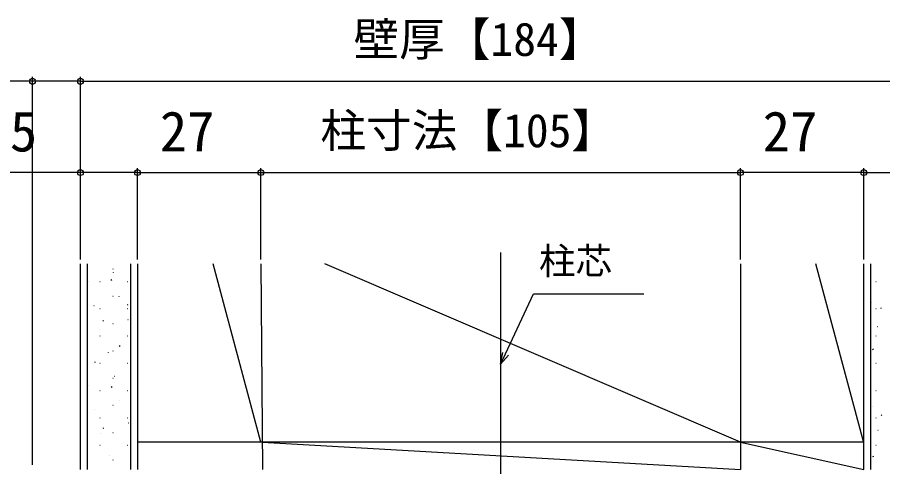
# Model space of a CAD drawing. Units: millimetres, scale not verified. Extents: x -525 to 525, y -783 to 779.
# Drawn here: x -379.8 to -190.4, y 501.2 to 599.6 of the extents above; entities that cross this region are included whole.
import ezdxf
from ezdxf.enums import TextEntityAlignment as Align

# ---------------------------------------------------------------- set-up
doc = ezdxf.new("R2010")
doc.units = ezdxf.units.MM
doc.header["$LTSCALE"] = 4
for name, color, linetype in [('0-5_YKK_12', 2, 'Continuous'), ('0-8_YKK_D', 6, 'Continuous'), ('0-A_YSS_K', 3, 'Continuous')]:
    doc.layers.add(name, color=color, linetype=linetype)
doc.styles.add('ＭＳ ゴシック', font='')
doc.styles.get('ＭＳ ゴシック').set_extended_font_data('MS Gothic')

msp = doc.modelspace()

# ---------------------------------------------------------------- linework, layer by layer
at = {"layer": '0-5_YKK_12'}
msp.add_line((-273.999, 548.1), (-273.999, 150.6), dxfattribs=at)
at = {"layer": '0-8_YKK_D'}
for p, q in [((-376.499, 501.6), (-376.499, 586.6)), ((-365.999, 546.6), (-365.999, 586.6)), ((-365.999, 546.6), (-365.999, 586.6)), ((-365.999, 585.6), (-181.999, 585.6)), ((-365.999, 546.6), (-365.999, 566.6)), ((-353.499, 546.6), (-353.499, 566.6)), ((-353.499, 546.6), (-353.499, 566.6)), ((-326.499, 546.6), (-326.499, 566.6)), ((-326.499, 546.6), (-326.499, 566.6)), ((-221.499, 546.6), (-221.499, 566.6)), ((-221.499, 546.6), (-221.499, 566.6)), ((-194.499, 546.6), (-194.499, 566.6)), ((-194.499, 546.6), (-194.499, 566.6)), ((-353.499, 565.6), (-326.499, 565.6)), ((-326.499, 565.6), (-221.499, 565.6)), ((-194.499, 565.6), (-221.499, 565.6))]:
    msp.add_line(p, q, dxfattribs=at)
for points in [[(-365.999, 585.6), (-376.499, 585.6), (-410.049, 585.6)], [(-353.499, 565.6), (-365.999, 565.6), (-399.549, 565.6)], [(-194.499, 565.6), (-181.999, 565.6), (-148.449, 565.6)], [(-273.999, 523.634), (-272.922, 525.945), (-266.822, 539.025), (-242.658, 539.025)], [(-272.302, 525.656), (-273.999, 523.634), (-273.541, 526.234)]]:
    msp.add_lwpolyline(points, dxfattribs=at)
for centre in [(-376.499, 585.6), (-365.999, 585.6), (-365.999, 585.6), (-365.999, 565.6), (-353.499, 565.6), (-353.499, 565.6), (-326.499, 565.6), (-326.499, 565.6), (-221.499, 565.6), (-221.499, 565.6), (-194.499, 565.6), (-194.499, 565.6)]:
    msp.add_circle(centre, 0.637, dxfattribs=at)
at = {"layer": '0-A_YSS_K'}
for p, q in [((-365.999, 500.6), (-365.999, 545.6)), ((-364.499, 545.6), (-364.499, 500.6)), ((-358.919, 544.542), (-358.819, 544.542)), ((-354.999, 500.6), (-354.999, 545.6)), ((-353.499, 545.6), (-353.499, 500.6)), ((-326.499, 506.6), (-336.949, 545.6)), ((-326.499, 545.6), (-326.105, 500.6)), ((-221.499, 506.6), (-312.499, 545.6)), ((-221.499, 545.6), (-221.499, 500.6)), ((-194.499, 506.4), (-205.003, 545.6)), ((-194.499, 500.6), (-194.499, 545.6)), ((-192.999, 545.6), (-192.999, 500.6)), ((-359.321, 542.083), (-359.155, 542.193)), ((-358.742, 543.693), (-358.723, 543.7)), ((-364.323, 541.717), (-364.304, 541.723)), ((-361.769, 541.792), (-361.669, 541.792)), ((-355.689, 541.792), (-355.589, 541.792)), ((-191.849, 541.792), (-191.749, 541.792)), ((-358.919, 538.562), (-358.819, 538.562)), ((-357.545, 538.435), (-357.526, 538.442)), ((-363.031, 536.492), (-363.012, 536.499)), ((-355.712, 536.636), (-355.545, 536.747)), ((-192.831, 537.127), (-192.812, 537.134)), ((-361.769, 535.812), (-361.669, 535.812)), ((-355.689, 535.812), (-355.589, 535.812)), ((-191.849, 535.812), (-191.749, 535.812)), ((-190.789, 535.884), (-190.622, 535.994)), ((-361.09, 533.076), (-360.923, 533.187)), ((-358.919, 532.582), (-358.819, 532.582)), ((-355.593, 533.444), (-355.574, 533.451)), ((-361.833, 531.235), (-361.814, 531.241)), ((-191.539, 531.903), (-191.52, 531.91)), ((-361.769, 529.832), (-361.669, 529.832)), ((-355.689, 529.832), (-355.589, 529.832)), ((-191.849, 529.832), (-191.749, 529.832)), ((-357.481, 527.63), (-357.314, 527.74)), ((-192.558, 526.877), (-192.391, 526.988)), ((-359.881, 526.244), (-359.862, 526.251)), ((-358.919, 526.602), (-358.819, 526.602)), ((-362.859, 524.07), (-362.692, 524.18)), ((-361.769, 523.852), (-361.669, 523.852)), ((-355.689, 523.852), (-355.589, 523.852)), ((-191.849, 523.852), (-191.749, 523.852)), ((-358.919, 520.622), (-358.819, 520.622)), ((-358.589, 521.02), (-358.57, 521.026)), ((-364.169, 519.043), (-364.151, 519.05)), ((-361.769, 517.872), (-361.669, 517.872)), ((-359.249, 518.623), (-359.083, 518.734)), ((-355.689, 517.872), (-355.589, 517.872)), ((-191.849, 517.872), (-191.749, 517.872)), ((-357.391, 515.762), (-357.372, 515.769)), ((-364.499, 515.149), (-364.461, 515.174)), ((-362.877, 513.819), (-362.859, 513.826)), ((-358.919, 514.642), (-358.819, 514.642)), ((-192.678, 514.454), (-192.659, 514.461)), ((-361.769, 511.892), (-361.669, 511.892)), ((-355.689, 511.892), (-355.589, 511.892)), ((-191.849, 511.892), (-191.749, 511.892)), ((-190.717, 512.424), (-190.55, 512.535)), ((-361.018, 509.617), (-360.851, 509.727)), ((-355.439, 510.771), (-355.42, 510.778)), ((-361.68, 508.561), (-361.661, 508.568)), ((-358.919, 508.662), (-358.819, 508.662)), ((-191.385, 509.23), (-191.367, 509.236)), ((-361.769, 505.912), (-361.669, 505.912)), ((-355.689, 505.912), (-355.589, 505.912)), ((-194.499, 506.6), (-353.499, 506.6)), ((-326.167, 506.6), (-221.499, 500.6)), ((-221.499, 506.6), (-194.499, 500.6)), ((-191.849, 505.912), (-191.749, 505.912)), ((-359.728, 503.571), (-359.709, 503.577)), ((-358.919, 502.682), (-358.819, 502.682)), ((-192.486, 503.418), (-192.319, 503.528))]:
    msp.add_line(p, q, dxfattribs=at)

# ---------------------------------------------------------------- texts
at = {"layer": '0-8_YKK_D', "style": 'ＭＳ ゴシック'}
for s, height, p in [('壁厚【184】', 7.331, (-306.215, 588.964)), ('12.5', 8.798, (-399.39, 567.6)), ('27', 8.798, (-348.624, 567.6)), ('柱寸法【105】', 7.331, (-313.46, 568.964)), ('27', 8.798, (-216.624, 567.6)), ('柱芯', 5.865, (-265.601, 541.57))]:
    msp.add_text(s, height=height, dxfattribs=at).set_placement(p, align=Align.BOTTOM_LEFT)

doc.saveas('drawing.dxf')
